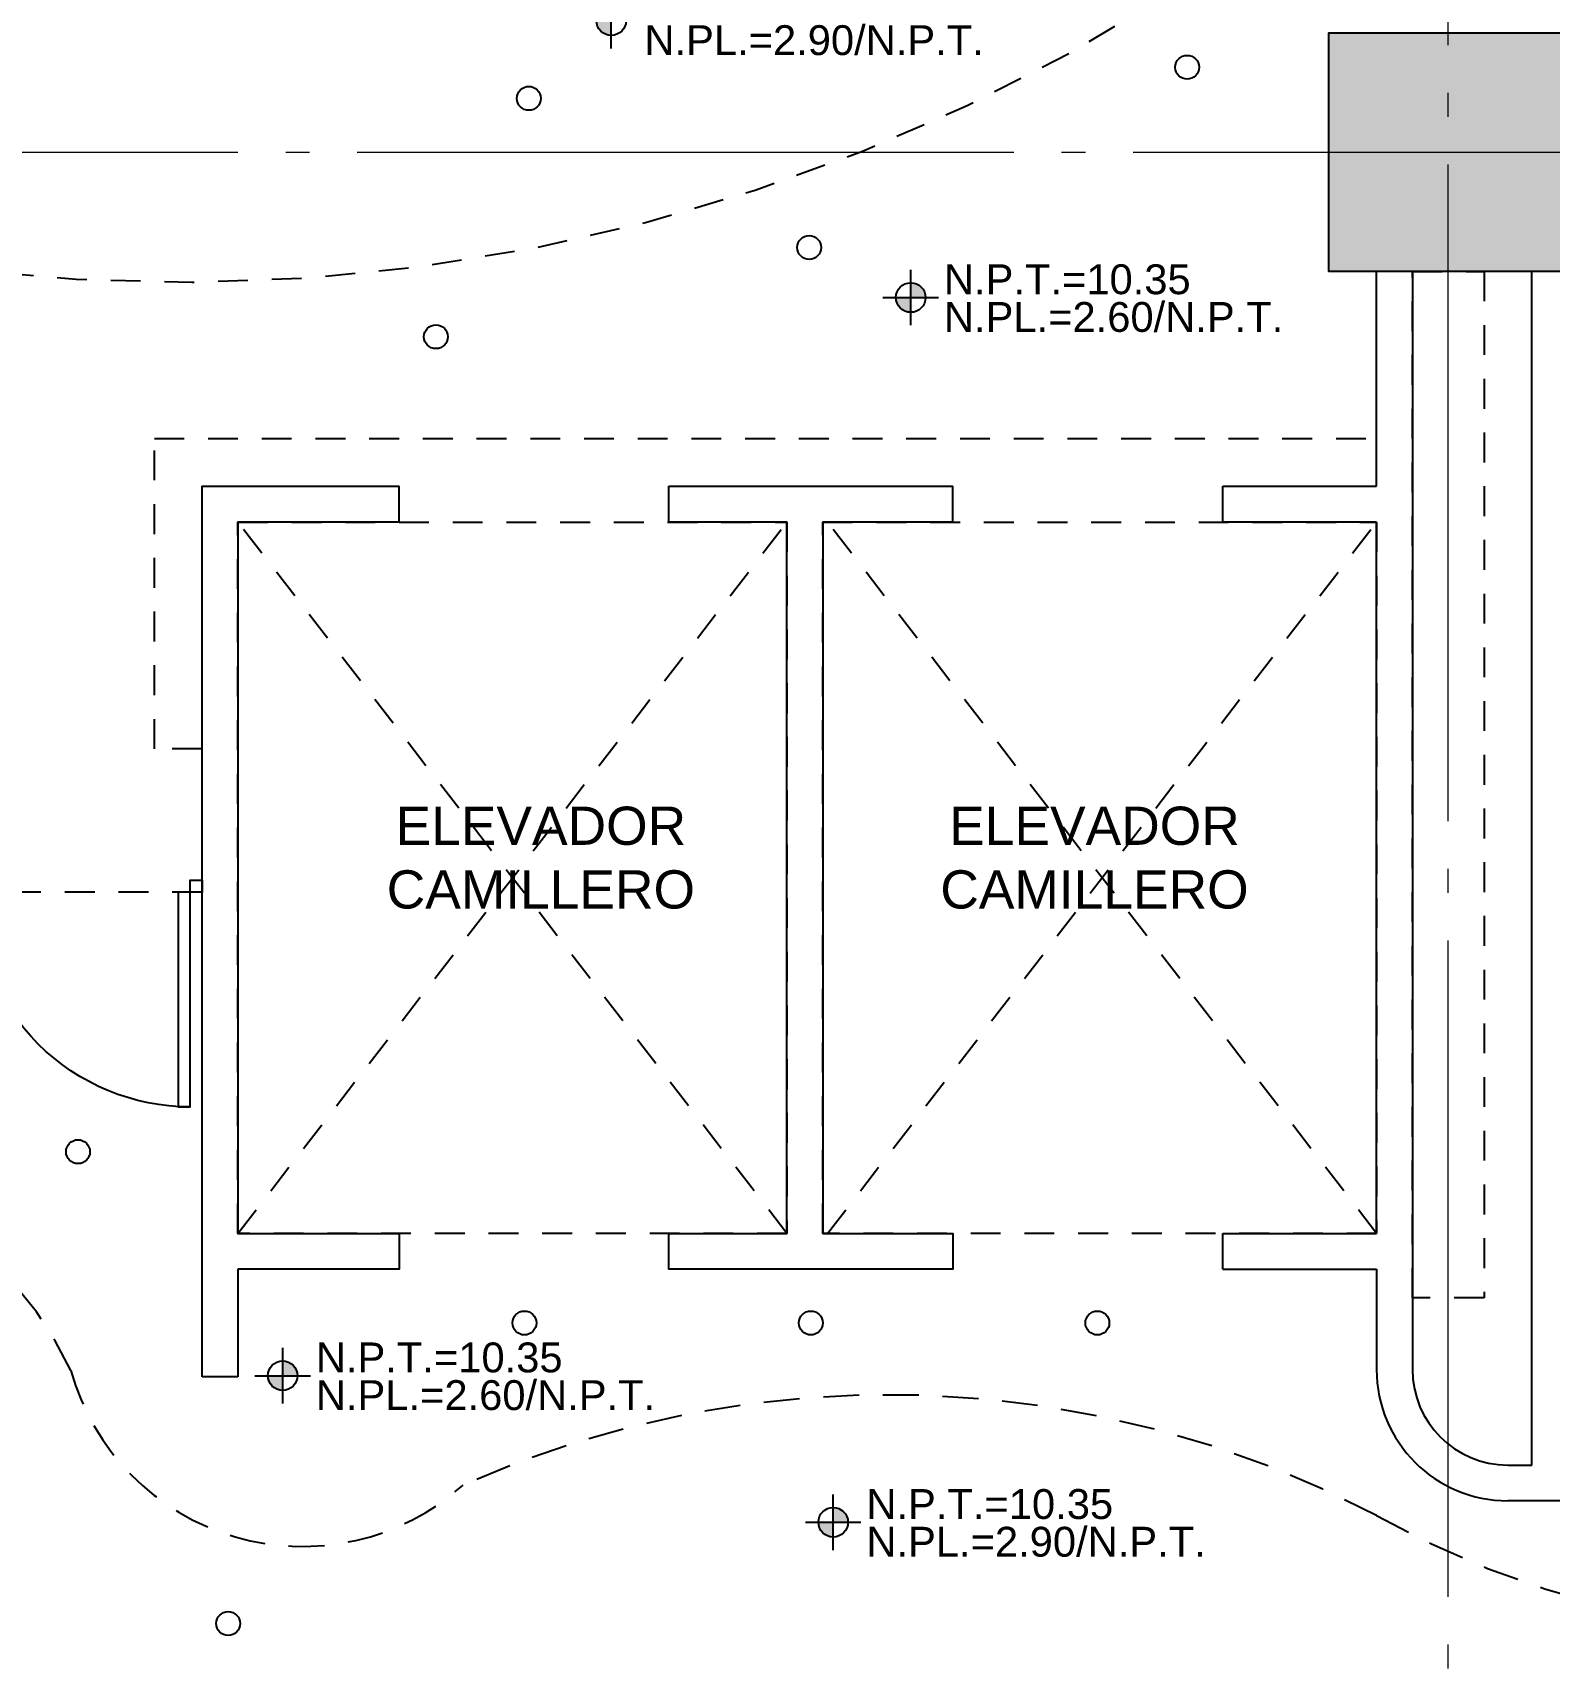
# Model space of a CAD drawing. Header units: metres. Extents: x -22.5 to 67.5, y 0 to 64.7.
# Drawn here: x 22.88 to 29.23, y 42.62 to 49.48 of the extents above; entities that cross this region are included whole.
import ezdxf

# ---------------------------------------------------------------- set-up
doc = ezdxf.new("R2010")
doc.units = ezdxf.units.M
for name, pattern in [('EJES630', [6.3, 5.5, -0.4, 0, -0.4]), ('XREF PB NEURO-ONCOLOGIA$0$CONJUNTO TLAHUAC$0$HIDDEN2', [0.1875, 0.125, -0.0625]), ('XREF PB NEURO-ONCOLOGIA$0$HIDDE150', [0.24, 0.15, -0.09]), ('XREF PB NEURO-ONCOLOGIA$0$HIDDEN2', [0.1875, 0.125, -0.0625])]:
    doc.linetypes.add(name, pattern=pattern)
doc.layers.add('EJES', color=11, linetype='EJES630', lineweight=0)
for name, color, linetype in [('NIVELES', 9, 'Continuous'), ('TEXTO', 7, 'Continuous'), ('XREF PB NEURO-ONCOLOGIA$0$-CG-M-WALL', 7, 'Continuous'), ('XREF PB NEURO-ONCOLOGIA$0$CANCELES', 1, 'Continuous'), ('XREF PB NEURO-ONCOLOGIA$0$COLUMNAS', 6, 'Continuous'), ('XREF PB NEURO-ONCOLOGIA$0$CONTRAVENTEOS', 6, 'XREF PB NEURO-ONCOLOGIA$0$HIDDEN2'), ('XREF PB NEURO-ONCOLOGIA$0$LAMPARAS 1', 112, 'Continuous'), ('XREF PB NEURO-ONCOLOGIA$0$MUROS', 3, 'Continuous'), ('XREF PB NEURO-ONCOLOGIA$0$PLAFONES', 20, 'XREF PB NEURO-ONCOLOGIA$0$HIDDE150'), ('XREF PB NEURO-ONCOLOGIA$0$PROYECCIÓN', 8, 'XREF PB NEURO-ONCOLOGIA$0$CONJUNTO TLAHUAC$0$HIDDEN2')]:
    doc.layers.add(name, color=color, linetype=linetype)
doc.styles.add('100 LOCALES 25', font='arial.ttf', dxfattribs={"height": 0.25})
doc.styles.add('NIVELES', font='arial.ttf', dxfattribs={"height": 0.25})

# ---------------------------------------------------------------- blocks, each defined once
blk = doc.blocks.new('XREF PB NEURO-ONCOLOGIA$0$C-1')
at = {"layer": 'XREF PB NEURO-ONCOLOGIA$0$-CG-M-WALL', "true_color": 0x636466}
h = blk.add_hatch(color=251, dxfattribs=at)
h.dxf.hatch_style = 1
h.paths.add_polyline_path([(-0.5, -0.5), (-0.5, 0.5), (0.5, 0.5), (0.5, -0.5)])
blk.add_lwpolyline([(-0.5, -0.5), (-0.5, 0.5), (0.5, 0.5), (0.5, -0.5)], close=True)
blk = doc.blocks.new('XREF PB NEURO-ONCOLOGIA')
at = {"layer": 'XREF PB NEURO-ONCOLOGIA$0$CANCELES', "elevation": 0}
blk.add_lwpolyline([(11.5017, 21.7262), (12.4017, 21.7262), (12.4017, 21.7762), (11.5017, 21.7762), (11.5017, 21.7262, -0.414214), (12.4017, 22.6262)], format="xyb", dxfattribs=at)
blk.add_lwpolyline([(12.4017, 21.7262), (12.4517, 21.7262), (12.4517, 21.6762), (12.4017, 21.6762)], close=True, dxfattribs=at)
at = {"layer": 'XREF PB NEURO-ONCOLOGIA$0$CONTRAVENTEOS', "color": 3, "elevation": 0}
blk.add_lwpolyline([(10.7017, 16.6062), (15.0017, 16.6062), (15.0017, 16.3062), (10.7017, 16.3062)], close=True, dxfattribs=at)
at = {"layer": 'XREF PB NEURO-ONCOLOGIA$0$LAMPARAS 1'}
for centre in [(11.3143, 22.1961), (9.3375, 21.567), (14.7283, 20.6967, 0), (10.5967, 20.3261), (15.7268, 20.3074, 0), (10.5967, 19.1261), (15.1018, 19.1334, 0), (10.5967, 17.926), (15.8569, 17.5499, 0)]:
    blk.add_circle(centre, 0.05, dxfattribs=at)
at = {"layer": 'XREF PB NEURO-ONCOLOGIA$0$MUROS'}
for p, q in [((10.3717, 21.5262), (10.3717, 21.6762)), ((10.8217, 21.5262), (10.3717, 21.5262)), ((13.9517, 20.8512), (14.1017, 20.8512)), ((13.9517, 19.7209), (14.1017, 19.7209)), ((13.9517, 18.5312), (14.1017, 18.5312)), ((10.8217, 17.4009), (10.9717, 17.4009)), ((10.8217, 17.4009), (10.8217, 16.7562)), ((10.9717, 17.4009), (10.9717, 16.7562)), ((13.9517, 16.7562), (13.9517, 17.4009)), ((13.9517, 17.4009), (14.1017, 17.4009)), ((14.1017, 17.4009), (14.1017, 16.7562)), ((10.8217, 16.7562), (10.4017, 16.7562)), ((10.9717, 16.7562), (13.9517, 16.7562)), ((14.1017, 16.7562), (15.0017, 16.7562)), ((15.0017, 16.6062), (10.4017, 16.6062)), ((9.8517, 15.5812), (9.8517, 16.2062)), ((10.0017, 16.2062), (10.0017, 16.1062)), ((10.0017, 16.1062), (15.0017, 16.1062))]:
    blk.add_line(p, q, dxfattribs=at)
for points in [[(10.3717, 21.6762), (14.1017, 21.6762), (14.1017, 20.8512)], [(13.9517, 20.8512), (13.9517, 21.5262), (10.9717, 21.5262), (10.9717, 20.8512), (10.8217, 20.8512), (10.8217, 21.5262)], [(13.9517, 18.5312), (13.9517, 19.0762), (10.9717, 19.0762), (10.9717, 18.5312), (10.8217, 18.5312), (10.8217, 19.7209), (10.9717, 19.7209), (10.9717, 19.2262), (13.9517, 19.2262), (13.9517, 19.7209)], [(14.1017, 19.7209), (14.1017, 18.5312)]]:
    blk.add_lwpolyline(points, dxfattribs=at)
for radius in [0.55, 0.4]:
    blk.add_arc((10.4017, 16.2062), radius, 90, 180, dxfattribs=at)
at = {"layer": 'XREF PB NEURO-ONCOLOGIA$0$PLAFONES'}
for centre, radius, start, end in [((9.7983, 23.529), 1.4338, 294.68122, 200.08144), ((10.6685, 21.2556), 1.0079, 105.62677, 221.85805), ((5.9107, 18.8014), 4.3854, 332.20147, 23.9712), ((13.1304, 14.8812), 3.8306, 150.69361, 211.41995)]:
    blk.add_arc(centre, radius, start, end, dxfattribs=at)
at = {"layer": 'XREF PB NEURO-ONCOLOGIA$0$PROYECCIÓN'}
for p, q in [((12.4017, 21.6762), (12.4017, 25.1762)), ((10.9717, 19.2262, 0), (13.9517, 21.5262)), ((10.9717, 21.5262), (13.9517, 19.2262, 0)), ((10.9717, 16.7562, 0), (13.9517, 19.0562)), ((10.9717, 19.0562), (13.9517, 16.7562, 0))]:
    blk.add_line(p, q, dxfattribs=at)
at = {"layer": 'XREF PB NEURO-ONCOLOGIA$0$PROYECCIÓN', "elevation": 0}
blk.add_lwpolyline([(15.0872, 23.1762, 0.256404), (17.4017, 16.1365, 0.256404)], format="xyb", dxfattribs=at)
at = {"layer": 'XREF PB NEURO-ONCOLOGIA$0$PROYECCIÓN'}
blk.add_lwpolyline([(13.0017, 21.6762), (13.0017, 21.8762), (14.3017, 21.8762), (14.3017, 16.7562)], dxfattribs=at)
for points in [[(10.9717, 21.5262), (13.9517, 21.5262), (13.9517, 19.2262), (10.9717, 19.2262)], [(10.9717, 19.0762), (13.9517, 19.0762), (13.9517, 16.7562), (10.9717, 16.7562)]]:
    blk.add_lwpolyline(points, close=True, dxfattribs=at)
at = {"layer": 'XREF PB NEURO-ONCOLOGIA$0$COLUMNAS'}
blk.add_blockref('XREF PB NEURO-ONCOLOGIA$0$C-1', (15.5017, 16.4562, 0), dxfattribs=at)
blk = doc.blocks.new('NPT')
h = blk.add_hatch(color=256)
h.paths.add_polyline_path([(0, 0.124), (0, 0), (0.124, 0, 0.414214)])
h.paths.add_polyline_path([(0, 0), (-0.124, 0, 0.414214), (0, -0.124)])
for p, q in [((0, -0.233), (0, 0.233)), ((-0.233, 0), (0.233, 0))]:
    blk.add_line(p, q)
blk.add_circle((0, 0), 0.124)
at = {"style": 'NIVELES'}
for p in [(0.278, 0.028), (0.278, -0.288)]:
    blk.add_attdef('NIVEL', p, '', height=0.25, dxfattribs=at)

msp = doc.modelspace()

# ---------------------------------------------------------------- block references
at = {"rotation": 90}
msp.add_blockref('XREF PB NEURO-ONCOLOGIA', (45.2634, 33.4734), dxfattribs=at)

# ---------------------------------------------------------------- next in the draw order: linework, layer by layer
at = {"layer": 'EJES', "ltscale": 0.5}
for p, q in [((28.8073, 33.1726), (28.8073, 58.5501, 0)), ((20.9873, 48.9751, 0), (53.0106, 48.9751, 0))]:
    msp.add_line(p, q, dxfattribs=at)

# ---------------------------------------------------------------- next in the draw order: block references
at = {"layer": 'NIVELES'}
ref = msp.add_blockref('NPT', (25.301, 49.5255), dxfattribs=dict(at, xscale=0.5, yscale=0.5, zscale=0.5))
ref.add_attrib('NIVEL', 'N.P.T.=10.35', (25.44, 49.5394), dxfattribs={"layer": '0', "height": 0.125, "style": 'NIVELES'})
ref.add_attrib('NIVEL', 'N.PL.=2.90/N.P.T.', (25.44, 49.3815), dxfattribs={"layer": '0', "height": 0.125, "style": 'NIVELES'})
ref = msp.add_blockref('NPT', (26.5558, 48.3659), dxfattribs=dict(at, xscale=0.5, yscale=0.5, zscale=0.5))
ref.add_attrib('NIVEL', 'N.P.T.=10.35', (26.6947, 48.3798), dxfattribs={"layer": '0', "height": 0.125, "style": 'NIVELES'})
ref.add_attrib('NIVEL', 'N.PL.=2.60/N.P.T.', (26.6947, 48.2219), dxfattribs={"layer": '0', "height": 0.125, "style": 'NIVELES'})
ref = msp.add_blockref('NPT', (23.9247, 43.8494), dxfattribs=dict(at, xscale=0.5, yscale=0.5, zscale=0.5))
ref.add_attrib('NIVEL', 'N.P.T.=10.35', (24.0636, 43.8634), dxfattribs={"layer": '0', "height": 0.125, "style": 'NIVELES'})
ref.add_attrib('NIVEL', 'N.PL.=2.60/N.P.T.', (24.0636, 43.7055), dxfattribs={"layer": '0', "height": 0.125, "style": 'NIVELES'})
ref = msp.add_blockref('NPT', (26.2308, 43.2353), dxfattribs=dict(at, xscale=0.5, yscale=0.5, zscale=0.5))
ref.add_attrib('NIVEL', 'N.P.T.=10.35', (26.3698, 43.2492), dxfattribs={"layer": '0', "height": 0.125, "style": 'NIVELES'})
ref.add_attrib('NIVEL', 'N.PL.=2.90/N.P.T.', (26.3698, 43.0913), dxfattribs={"layer": '0', "height": 0.125, "style": 'NIVELES'})

# ---------------------------------------------------------------- next in the draw order: texts
at = {"layer": 'TEXTO', "char_height": 0.16, "width": 1.674895, "attachment_point": 1, "style": '100 LOCALES 25'}
for insert in [(24.1688, 46.2331), (26.488, 46.2331)]:
    msp.add_mtext('\\pxqc;ELEVADOR\\PCAMILLERO', dxfattribs=dict(at, insert=insert))

doc.saveas('drawing.dxf')
